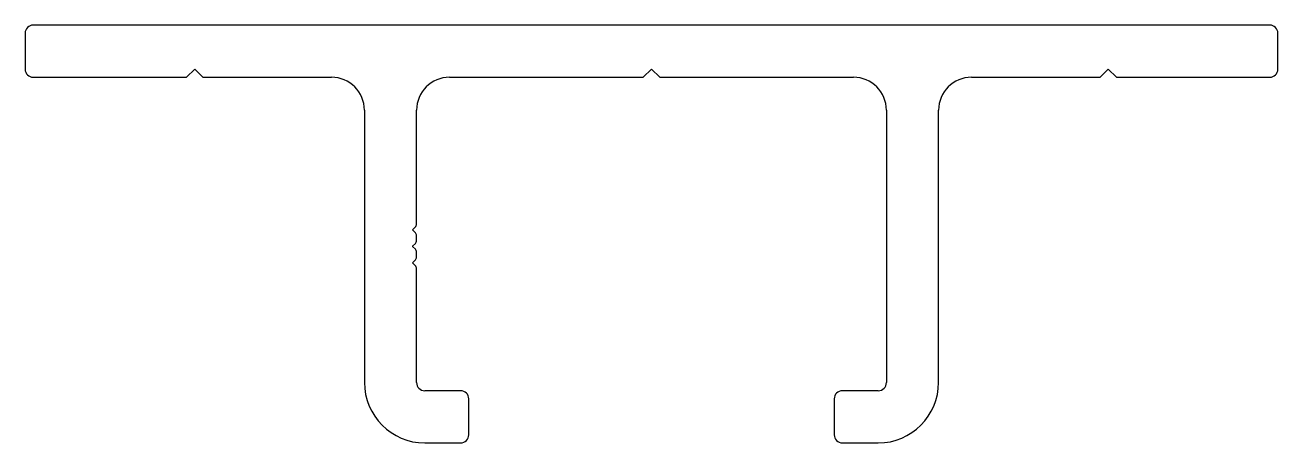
# Model space of a CAD drawing. Extents: x -39.9 to 36.3, y 6.2 to 31.6.
import ezdxf

# ---------------------------------------------------------------- set-up
doc = ezdxf.new("R2010")
doc.units = 0
doc.layers.get('0').update_dxf_attribs({"linetype": 'CONTINUOUS'})

msp = doc.modelspace()

# ---------------------------------------------------------------- linework, layer by layer
for p, q in [((35.757, 31.617), (-39.443, 31.617)), ((-39.943, 31.117), (-39.943, 28.942)), ((36.257, 28.942), (36.257, 31.117)), ((-39.443, 28.442), (-30.124, 28.442)), ((-30.124, 28.442), (-29.624, 28.942)), ((-29.624, 28.942), (-29.124, 28.442)), ((-29.124, 28.442), (-21.305, 28.442)), ((-14.13, 28.442), (-2.343, 28.442)), ((-2.343, 28.442), (-1.843, 28.942)), ((-1.843, 28.942), (-1.343, 28.442)), ((-1.343, 28.442), (10.445, 28.442)), ((17.62, 28.442), (25.439, 28.442)), ((25.439, 28.442), (25.939, 28.942)), ((25.939, 28.942), (26.439, 28.442)), ((26.439, 28.442), (35.757, 28.442)), ((-19.305, 26.442), (-19.305, 9.892)), ((-16.13, 19.521), (-16.13, 26.442)), ((12.445, 26.442), (12.445, 9.892)), ((15.62, 9.892), (15.62, 26.442)), ((-16.374, 19.173), (-16.203, 19.344)), ((-16.203, 18.99), (-16.374, 19.161)), ((-16.374, 18.173), (-16.203, 18.344)), ((-16.13, 18.521), (-16.13, 18.814)), ((-16.203, 17.99), (-16.374, 18.162)), ((-16.13, 17.521), (-16.13, 17.814)), ((-16.374, 17.173), (-16.203, 17.344)), ((-16.203, 16.99), (-16.374, 17.162)), ((-16.13, 9.892), (-16.13, 16.814)), ((-13.455, 9.392), (-15.63, 9.392)), ((11.945, 9.392), (9.77, 9.392)), ((-12.955, 6.717), (-12.955, 8.892)), ((9.27, 8.892), (9.27, 6.717)), ((-15.63, 6.217), (-13.455, 6.217)), ((9.77, 6.217), (11.945, 6.217))]:
    msp.add_line(p, q)
for centre, radius, start, end in [((-39.443, 31.117), 0.5, 90, 180), ((35.757, 31.117), 0.5, 0, 90), ((-39.443, 28.942), 0.5, 180, 270), ((-21.305, 26.442), 2, 0, 90), ((-14.13, 26.442), 2, 90, 180), ((10.445, 26.442), 2, 0, 90), ((17.62, 26.442), 2, 90, 180), ((35.757, 28.942), 0.5, 270, 0), ((-16.369, 19.167), 0.008, 135, 225), ((-16.38, 19.521), 0.25, 315, 359.99999), ((-16.38, 18.814), 0.25, 360, 45), ((-16.38, 18.521), 0.25, 315, 360), ((-16.369, 18.167), 0.008, 135, 225), ((-16.38, 17.814), 0.25, 0, 45), ((-16.369, 17.167), 0.008, 135, 225), ((-16.38, 17.521), 0.25, 315, 360), ((-16.38, 16.814), 0.25, 0.00001, 45), ((-15.63, 9.892), 3.675, 180, 270), ((-15.63, 9.892), 0.5, 180, 270), ((-13.455, 8.892), 0.5, 0, 90), ((9.77, 8.892), 0.5, 90, 180), ((11.945, 9.892), 0.5, 270, 0), ((11.945, 9.892), 3.675, 270, 360), ((-13.455, 6.717), 0.5, 270, 0), ((9.77, 6.717), 0.5, 180, 270)]:
    msp.add_arc(centre, radius, start, end)

doc.saveas('drawing.dxf')
